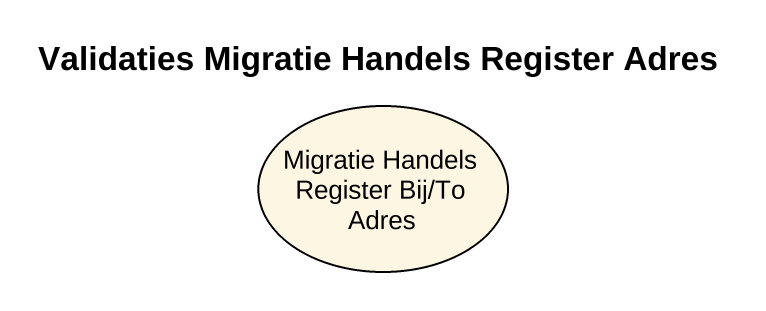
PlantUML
@startuml
title Validaties Migratie Handels Register Adres
usecase "Migratie Handels Register Bij/To Adres" as Migratie_Handels_Register
@enduml
